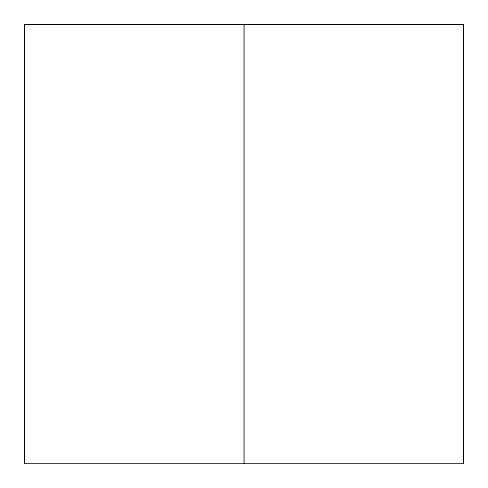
<?xml version="1.0" encoding="UTF-8"?>
<svg xmlns="http://www.w3.org/2000/svg" width="488" height="488" viewBox="0 0 488 488"><rect width="100%" height="100%" fill="white"/><g stroke="black" fill="none" stroke-linecap="round" stroke-linejoin="round"><path stroke-width="0.73" d="M24.504 463.521L24.552 24.479L463.6 24.479L463.6 463.521L24.4 463.521M24.504 24.565L463.6 24.479M463.411 24.565L463.411 463.521M244.079 24.479L244.079 463.521M24.552 24.479L24.552 463.521"/></g></svg>
